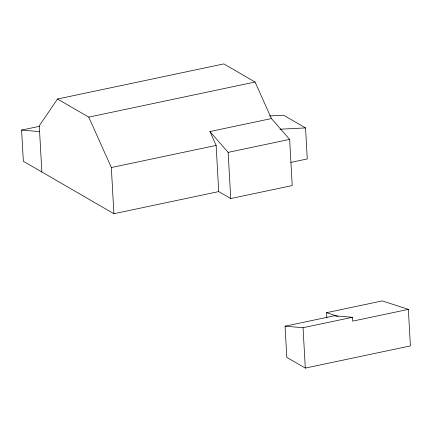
<?xml version="1.0" encoding="UTF-8"?>
<svg xmlns="http://www.w3.org/2000/svg" width="432" height="432" viewBox="0 0 432 432"><rect width="100%" height="100%" fill="white"/><g stroke="black" fill="none" stroke-linecap="round" stroke-linejoin="round"><path stroke-width="0.65" d="M39.361 126.333L21.6 130.081L23.344 161.26L113.908 213.721L218.722 191.592L230.731 198.547L292.226 185.566L289.645 139.39L271.426 118.562L255.074 82.015L223.819 63.909L57.51 99.014L39.269 125.804L41.85 171.985M57.51 99.014L88.771 117.121L255.074 82.015M218.722 191.592L216.14 145.417L209.936 131.544L271.426 118.562M88.771 117.121L111.326 167.54L216.14 145.417M209.936 131.544L228.15 152.372L289.645 139.39M290.833 162.41L307.276 158.938L305.537 127.91L283.64 115.225L269.498 115.949M326.851 317.957L326.56 312.676L382.32 300.904L408.359 309.382L410.4 345.908L305.305 368.091L286.799 357.372L285.055 326.192L334.384 315.776L352.382 317.293L352.598 321.154L408.359 309.382M285.055 326.192L303.048 327.704L352.382 317.293M279.952 129.222L305.537 127.91M21.6 130.081L39.593 131.598M326.56 312.676L337.943 316.381M303.048 327.704L305.305 368.091M228.15 152.372L230.731 198.547M111.326 167.54L113.908 213.721"/></g></svg>
